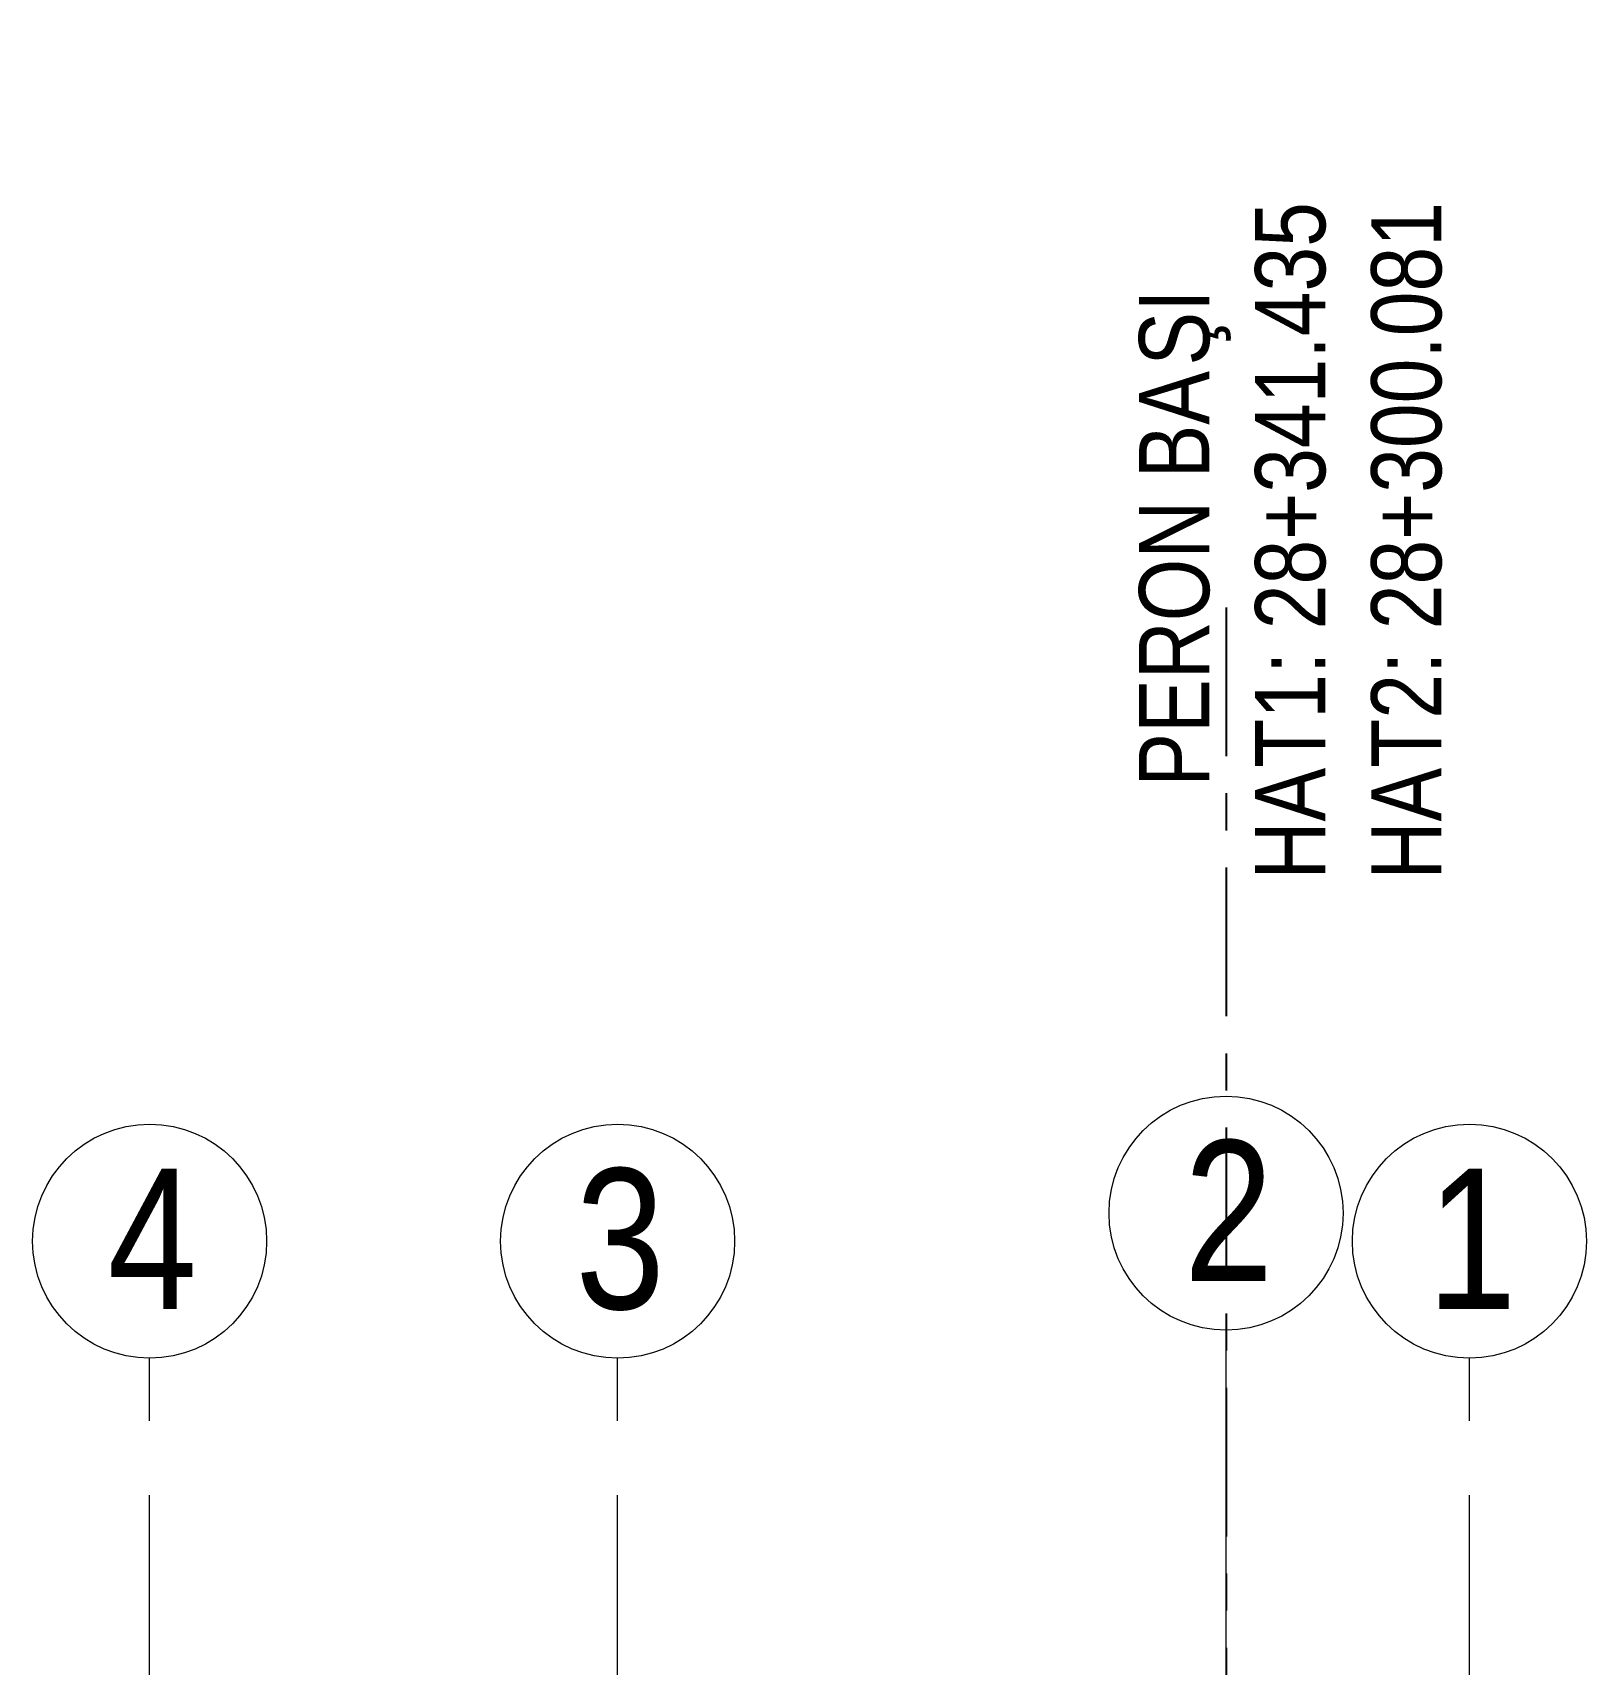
# Model space of a CAD drawing. Header units: metres. Extents: x -201 to 705, y -63 to 42.
# Drawn here: x 656.81 to 690.01, y 7.11 to 41.97 of the extents above; entities that cross this region are included whole.
import ezdxf

# ---------------------------------------------------------------- set-up
doc = ezdxf.new("R2010")
doc.units = ezdxf.units.M
doc.linetypes.add('Grid Line', pattern=[11.1125, 6.35, -1.5875, 1.5875, -1.5875])
doc.linetypes.add('Grid Line 1_4_', pattern=[5.55625, 3.175, -0.79375, 0.79375, -0.79375])
doc.layers.add('A_GRID', color=7, linetype='Continuous', lineweight=9)
doc.layers.add('A_GRID_BALOON', color=7, linetype='Continuous', lineweight=9)
doc.styles.add('Arial Narrow', font='ARIALN.TTF', dxfattribs={"height": 1.5})
doc.styles.add('Arial Narrow_1', font='ARIALN.TTF', dxfattribs={"height": 3})

# ---------------------------------------------------------------- blocks, each defined once
blk = doc.blocks.new('Grid - Aks Sembolü-236857-14_73 _17_73_ TEKNİK KAT _FFL__ANAHTAR PLAN')
at = {"layer": 'A_GRID_BALOON', "color": 253, "true_color": 0xaaaaaa}
blk.add_circle((0, 0), 0.005, dxfattribs=at)

msp = doc.modelspace()

# ---------------------------------------------------------------- linework, layer by layer
at = {"layer": 'A_GRID', "color": 253, "linetype": 'Grid Line', "true_color": 0xaaaaaa}
for p, q in [((682.314, -28.963), (682.314, 14.252)), ((659.314, -28.963), (659.314, 13.652)), ((669.314, -28.963), (669.314, 13.652)), ((687.514, -28.963), (687.514, 13.652))]:
    msp.add_line(p, q, dxfattribs=at)

# ---------------------------------------------------------------- block references
at = {"layer": 'A_GRID_BALOON', "color": 253, "true_color": 0xaaaaaa, "xscale": 499.9999999999995, "yscale": 499.9999999999995, "zscale": 499.9999999999995}
for p in [(682.314, 16.752), (659.314, 16.152), (669.314, 16.152), (687.514, 16.152)]:
    msp.add_blockref('Grid - Aks Sembolü-236857-14_73 _17_73_ TEKNİK KAT _FFL__ANAHTAR PLAN', p, dxfattribs=at)

# ---------------------------------------------------------------- texts
at = {"layer": 'A_GRID_BALOON', "color": 253, "true_color": 0xaaaaaa, "char_height": 1.5, "attachment_point": 1, "rotation": 90, "style": 'Arial Narrow', "bg_fill": 3, "box_fill_scale": 1.25, "bg_fill_color": 256, "bg_fill_true_color": 13158600, "bg_fill_transparency": 0}
for s, insert, width in [('HAT2: 28+300.081', (685.416, 23.879), 17.71729), ('PERON BA', (680.455, 25.864), 10.90295)]:
    msp.add_mtext(s, dxfattribs=dict(at, insert=insert, width=width))
at = {"layer": 'A_GRID_BALOON', "color": 253, "true_color": 0xaaaaaa, "char_height": 3, "width": 2.32489, "attachment_point": 1, "style": 'Arial Narrow_1'}
for s, insert in [('\\fArial Narrow|b0|i0|c162|p34|;2', (681.413, 18.305)), ('\\fArial Narrow|b0|i0|c162|p34|;4', (658.413, 17.705)), ('\\fArial Narrow|b0|i0|c162|p34|;3', (668.413, 17.705)), ('\\fArial Narrow|b0|i0|c162|p34|;1', (686.613, 17.705))]:
    msp.add_mtext(s, dxfattribs=dict(at, insert=insert))

# ---------------------------------------------------------------- next in the draw order: linework, layer by layer
at = {"layer": 'A_GRID', "color": 21, "linetype": 'Grid Line 1_4_', "lineweight": 25, "true_color": 0xffaaaa}
msp.add_line((682.314, 29.691), (682.314, -40.066), dxfattribs=at)

# ---------------------------------------------------------------- next in the draw order: texts
at = {"layer": 'A_GRID_BALOON', "color": 253, "true_color": 0xaaaaaa, "insert": (680.455, 34.86), "char_height": 1.5, "width": 2.00422, "attachment_point": 1, "rotation": 90, "style": 'Arial Narrow', "bg_fill": 3, "box_fill_scale": 1.25, "bg_fill_color": 256, "bg_fill_true_color": 13158600, "bg_fill_transparency": 0}
msp.add_mtext('ŞI', dxfattribs=at)

# ---------------------------------------------------------------- next in the draw order: texts
at = {"layer": 'A_GRID_BALOON', "color": 253, "true_color": 0xaaaaaa, "insert": (682.935, 23.879), "char_height": 1.5, "width": 17.71729, "attachment_point": 1, "rotation": 90, "style": 'Arial Narrow', "bg_fill": 3, "box_fill_scale": 1.25, "bg_fill_color": 256, "bg_fill_true_color": 13158600, "bg_fill_transparency": 0}
msp.add_mtext('HAT1: 28+341.435', dxfattribs=at)

doc.saveas('drawing.dxf')
